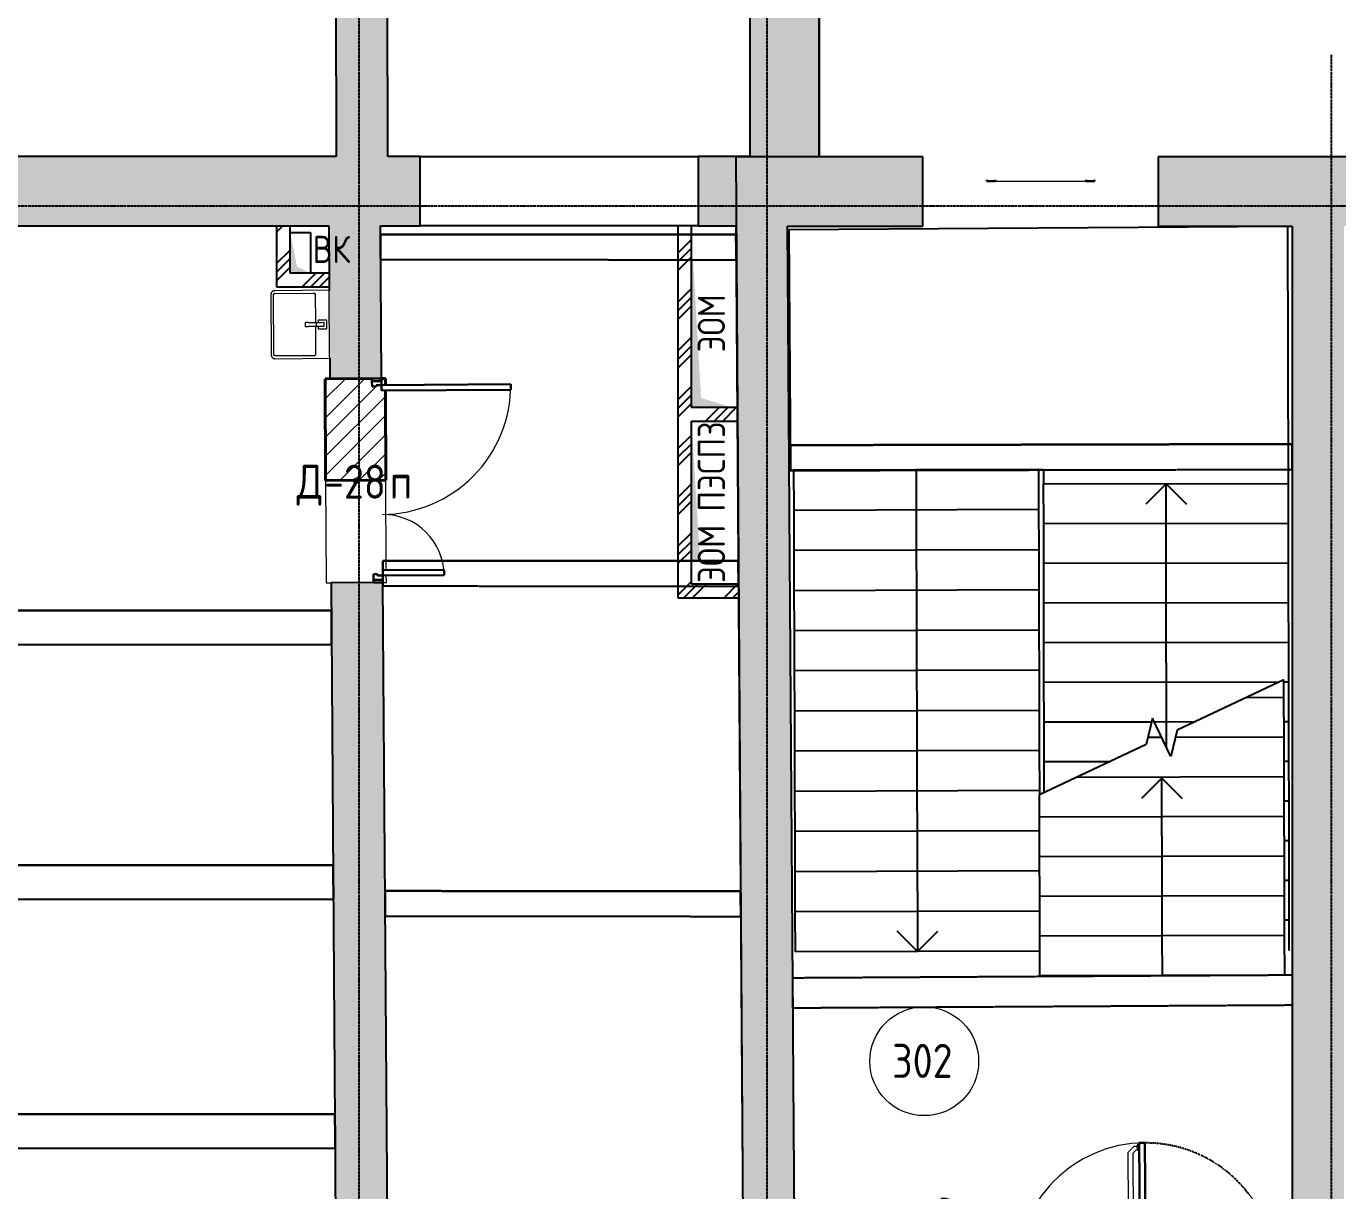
# Model space of a CAD drawing. Header units: millimetres. Extents: x -33838 to 476301, y -41806 to 120107.
# Drawn here: x 214090 to 223733, y 13465 to 22029 of the extents above; entities that cross this region are included whole.
import ezdxf

# ---------------------------------------------------------------- set-up
doc = ezdxf.new("R2010")
doc.units = ezdxf.units.MM
for name, pattern in [('ADSK_Линия сетки', [25, 20, -2.5, 0, -2.5]), ('ADSK_Сверху', [4.5, 3, -1.5]), ('ADSK_Снесено', [4.5, 3, -1.5]), ('ADSK_Штриховая_ш2 п1', [3, 2, -1])]:
    doc.linetypes.add(name, pattern=pattern)
for name, color, linetype, lineweight, true_color in [('_ Окна', 5, 'Continuous', 30, 0x0000ff), ('Линии', 7, 'Continuous', 9, 0x00a600), ('Стены внутренние', 5, 'Continuous', 18, 0x0000ff), ('Стены наружные', 1, 'ADSK_Снесено', 18, 0xff0000)]:
    doc.layers.add(name, color=color, linetype=linetype, lineweight=lineweight, true_color=true_color)
for name, color, linetype, lineweight in [('Аннотация', 7, 'Continuous', 9), ('Двери', 251, 'Continuous', 18), ('Каркас', 7, 'Continuous', 18), ('Лестницы', 7, 'Continuous', 18), ('Марки дверей', 7, 'Continuous', 20), ('Марки помещений', 7, 'Continuous', 20), ('Окна', 251, 'Continuous', 18), ('Сантехника', 251, 'Continuous', 18), ('Стены', 7, 'Continuous', 18), ('Стены разрез', 7, 'Continuous', 40), ('Стрелки вверх', 7, 'Continuous', 18), ('Узлы', 7, 'Continuous', 18)]:
    doc.layers.add(name, color=color, linetype=linetype, lineweight=lineweight)
doc.styles.add('GOST Common_1', font='GOST Common_0.ttf', dxfattribs={"width": 0.9, "height": 200})
doc.styles.add('GOST Common_2', font='GOST Common_0.ttf', dxfattribs={"width": 0.9, "height": 250})
pattern_1 = [(45, (215977.25, 150), (-179.605, 179.605), []), (45, (216040.75, 150), (0, 359.2102), []), (45, (215913.75, 150), (0, 359.2102), [])]

# ---------------------------------------------------------------- blocks, each defined once
blk = doc.blocks.new('Витраж-тент со смещением вовне - 60мм 30 сдвиг верхнее без сетки-1467095-03 План 3-го этажа')
at = {"layer": '_ Окна'}
for p, q in [((-395, -35), (-395, -45)), ((-395, -45), (-395, -35)), ((-335, -45), (-395, -45)), ((-335, -35), (-335, -45)), ((335, -35), (335, -45)), ((335, -45), (395, -45)), ((395, -45), (395, -35)), ((395, -45), (395, -35))]:
    blk.add_line(p, q, dxfattribs=at)
at = {"layer": 'Окна'}
blk.add_line((-335, -45), (335, -45), dxfattribs=at)
blk = doc.blocks.new('Новые проёмы 3 этаж - Новые проёмы 3 этаж-1676495-03 План 3-го этажа')
at = {"layer": 'Стены'}
h = blk.add_hatch(dxfattribs=at)
h.set_pattern_fill('FP_4', color=256, style=0, pattern_type=2)
h.set_pattern_definition([(45, (0, 0), (-70.7107, 70.7107), [])])
h.paths.add_polyline_path([(724.9, 19238.8), (753.1, 19239), (752.8, 19289), (724.5, 19288.8), (724.6, 19268.3)])
h.paths.add_polyline_path([(313.9, 18538.3), (756.4, 18540.4), (753.3, 19199), (725.1, 19198.8), (724.5, 19238.8), (684.9, 19238.5), (684.9, 19228.5), (654.9, 19228.3), (654.5, 19288.3), (309.9, 19285.9), (311.2, 19048.2)])
for p, q in [((313.9, 18538.3), (317.9, 17785.9)), ((759.6, 17879), (756.4, 18540.4)), ((317.9, 17785.9), (354.9, 17786.2)), ((734.9, 17788.8), (760.1, 17789)), ((760.1, 17789), (759.8, 17839))]:
    blk.add_line(p, q, dxfattribs=at)
at = {"layer": 'Стены разрез'}
for p, q in [((654.5, 19288.3), (309.9, 19285.9)), ((309.9, 19285.9), (313.9, 18538.3)), ((752.8, 19289), (724.5, 19288.8)), ((753.1, 19239), (752.8, 19289)), ((756.4, 18540.4), (753.3, 19199)), ((313.9, 18538.3), (756.4, 18540.4))]:
    blk.add_line(p, q, dxfattribs=at)
blk = doc.blocks.new('AC_Дверь_Двупольная - Д-28п 1500х2200h-2039725-03 План 3-го этажа')
at = {"layer": 'Двери', "lineweight": 30}
for p, q in [((-700, 1140), (-660, 1140)), ((-700, 190), (-700, 1140)), ((-660, 1140), (-660, 190)), ((700, 640), (660, 640)), ((660, 640), (660, 190)), ((700, 190), (700, 640)), ((-750, 190), (-730, 190)), ((-750, 120), (-750, 190)), ((-730, 120), (-750, 120)), ((-730, 190), (-700, 190)), ((-730, 120), (-730, 190)), ((-730, 190), (-730, 120)), ((-690, 120), (-730, 120)), ((-660, 190), (-700, 190)), ((-700, 190), (-700, 150)), ((-700, 150), (-690, 150)), ((-690, 150), (-690, 120)), ((660, 190), (700, 190)), ((700, 150), (690, 150)), ((690, 150), (690, 120)), ((690, 120), (730, 120)), ((730, 190), (700, 190)), ((700, 190), (700, 150)), ((730, 120), (730, 190)), ((750, 190), (730, 190)), ((730, 190), (730, 120)), ((730, 120), (750, 120)), ((750, 120), (750, 190))]:
    blk.add_line(p, q, dxfattribs=at)
at = {"layer": 'Двери'}
for centre, radius, start, end in [((-700, 190), 950, 360, 90), ((700, 190), 450, 90, 180)]:
    blk.add_arc(centre, radius, start, end, dxfattribs=at)
blk = doc.blocks.new('Parametric_Porcelain_bathroom_sink_20774 - 500х430мм-V216-03 План 3-го этажа')
at = {"layer": 'Сантехника'}
for p, q in [((-125, 540), (-125, 140)), ((-105, 253.2), (-105, 540)), ((345, 570), (-95, 570)), ((-95, 550), (345, 550)), ((355, 540), (355, 253.2)), ((375, 140), (375, 540)), ((140, 319.1), (110, 319.1)), ((110, 319.1), (110, 296.1)), ((140, 319.1), (110, 319.1)), ((110, 236.5), (110, 296.1)), ((140, 296.1), (140, 319.1)), ((140, 296.1), (140, 236.5)), ((110, 243.2), (-95, 243.2)), ((93.2, 221.2), (93.2, 161.6)), ((110, 223.1), (95.1, 223.1)), ((110, 201.5), (110, 236.5)), ((140, 236.5), (110, 236.5)), ((110, 181.5), (110, 201.5)), ((345, 243.2), (140, 243.2)), ((140, 236.5), (140, 201.5)), ((154.6, 223.1), (140, 223.1)), ((140, 201.5), (140, 181.5)), ((156.5, 161.6), (156.5, 221.2)), ((-125, 140), (-120, 140)), ((-120, 140), (-115, 140)), ((-115, 140), (365, 140)), ((94.7, 160.1), (155, 160.1)), ((140, 181.5), (110, 181.5)), ((365, 140), (370, 140)), ((370, 140), (375, 140))]:
    blk.add_line(p, q, dxfattribs=at)
at = {"layer": 'Сантехника', "flags": 128}
for points in [[(-95, 570), (-96.2, 570), (-97.4, 569.9), (-98.6, 569.8), (-99.8, 569.6), (-101, 569.4), (-102.1, 569.1), (-103.3, 568.8), (-104.4, 568.5), (-105.6, 568.1), (-106.7, 567.6), (-107.8, 567.1), (-108.9, 566.6), (-109.9, 566), (-110.9, 565.4), (-111.9, 564.8), (-112.9, 564.1), (-113.9, 563.3), (-114.8, 562.6), (-115.7, 561.7), (-116.5, 560.9), (-117.3, 560), (-118.1, 559.1), (-118.9, 558.2), (-119.6, 557.2), (-120.2, 556.2), (-120.9, 555.2), (-121.5, 554.1), (-122, 553.1), (-122.5, 552), (-123, 550.9), (-123.4, 549.7), (-123.7, 548.6), (-124.1, 547.4), (-124.3, 546.3), (-124.6, 545.1), (-124.7, 543.9), (-124.9, 542.7), (-125, 541.5), (-125, 540.3), (-125, 540)], [(-105, 540), (-105, 540.4), (-105, 540.8), (-104.9, 541.2), (-104.9, 541.6), (-104.8, 542), (-104.7, 542.4), (-104.6, 542.8), (-104.5, 543.1), (-104.4, 543.5), (-104.2, 543.9), (-104, 544.3), (-103.9, 544.6), (-103.7, 545), (-103.5, 545.3), (-103.3, 545.6), (-103, 546), (-102.8, 546.3), (-102.5, 546.6), (-102.2, 546.9), (-102, 547.2), (-101.7, 547.4), (-101.4, 547.7), (-101.1, 548), (-100.7, 548.2), (-100.4, 548.4), (-100.1, 548.6), (-99.7, 548.8), (-99.4, 549), (-99, 549.2), (-98.6, 549.3), (-98.2, 549.5), (-97.9, 549.6), (-97.5, 549.7), (-97.1, 549.8), (-96.7, 549.9), (-96.3, 549.9), (-95.9, 550), (-95.5, 550), (-95.1, 550), (-95, 550)], [(-104.9, 541.3), (-105, 540.9), (-105, 540.5), (-105, 540.1), (-105, 540)], [(-101, 548), (-101.3, 547.8), (-101.6, 547.5), (-101.9, 547.2), (-102.2, 547), (-102.4, 546.7)], [(-95, 550), (-95.4, 550), (-95.8, 550), (-96.2, 549.9), (-96.6, 549.9)], [(375, 540), (375, 541.2), (374.9, 542.4), (374.8, 543.6), (374.6, 544.8), (374.4, 546), (374.1, 547.1), (373.8, 548.3), (373.5, 549.4), (373.1, 550.6), (372.6, 551.7), (372.1, 552.8), (371.6, 553.9), (371, 554.9), (370.4, 555.9), (369.8, 556.9), (369.1, 557.9), (368.3, 558.9), (367.6, 559.8), (366.7, 560.7), (365.9, 561.5), (365, 562.3), (364.1, 563.1), (363.2, 563.9), (362.2, 564.6), (361.2, 565.2), (360.2, 565.9), (359.1, 566.5), (358.1, 567), (357, 567.5), (355.9, 568), (354.7, 568.4), (353.6, 568.7), (352.4, 569.1), (351.3, 569.3), (350.1, 569.6), (348.9, 569.7), (347.7, 569.9), (346.5, 570), (345.3, 570), (345, 570)], [(346.3, 549.9), (345.9, 550), (345.5, 550), (345.1, 550), (345, 550)], [(345, 550), (345.4, 550), (345.8, 550), (346.2, 549.9), (346.6, 549.9), (347, 549.8), (347.4, 549.7), (347.8, 549.6), (348.1, 549.5), (348.5, 549.4), (348.9, 549.2), (349.3, 549), (349.6, 548.9), (350, 548.7), (350.3, 548.5), (350.6, 548.3), (351, 548), (351.3, 547.8), (351.6, 547.5), (351.9, 547.2), (352.2, 547), (352.4, 546.7), (352.7, 546.4), (353, 546.1), (353.2, 545.7), (353.4, 545.4), (353.6, 545.1), (353.8, 544.7), (354, 544.4), (354.2, 544), (354.3, 543.6), (354.5, 543.2), (354.6, 542.9), (354.7, 542.5), (354.8, 542.1), (354.9, 541.7), (354.9, 541.3), (355, 540.9), (355, 540.5), (355, 540.1), (355, 540)], [(353, 546), (352.8, 546.3), (352.5, 546.6), (352.2, 546.9), (352, 547.2), (351.7, 547.4)], [(355, 540), (355, 540.4), (355, 540.8), (354.9, 541.2), (354.9, 541.6)], [(-105, 253.2), (-105, 252.8), (-105, 252.4), (-104.9, 252), (-104.9, 251.6)], [(-95, 243.2), (-95.4, 243.2), (-95.8, 243.2), (-96.2, 243.2), (-96.6, 243.3), (-97, 243.4), (-97.4, 243.5), (-97.8, 243.6), (-98.1, 243.7), (-98.5, 243.8), (-98.9, 244), (-99.3, 244.1), (-99.6, 244.3), (-100, 244.5), (-100.3, 244.7), (-100.6, 244.9), (-101, 245.2), (-101.3, 245.4), (-101.6, 245.7), (-101.9, 245.9), (-102.2, 246.2), (-102.4, 246.5), (-102.7, 246.8), (-103, 247.1), (-103.2, 247.4), (-103.4, 247.8), (-103.6, 248.1), (-103.8, 248.5), (-104, 248.8), (-104.2, 249.2), (-104.3, 249.5), (-104.5, 249.9), (-104.6, 250.3), (-104.7, 250.7), (-104.8, 251.1), (-104.9, 251.5), (-104.9, 251.9), (-105, 252.3), (-105, 252.7), (-105, 253.1), (-105, 253.2)], [(-103, 247.2), (-102.8, 246.9), (-102.5, 246.6), (-102.2, 246.3), (-102, 246), (-101.7, 245.7)], [(-96.3, 243.3), (-95.9, 243.2), (-95.5, 243.2), (-95.1, 243.2), (-95, 243.2)], [(355, 253.2), (355, 252.8), (355, 252.4), (354.9, 252), (354.9, 251.6), (354.8, 251.2), (354.7, 250.8), (354.6, 250.4), (354.5, 250), (354.4, 249.6), (354.2, 249.3), (354, 248.9), (353.9, 248.6), (353.7, 248.2), (353.5, 247.9), (353.3, 247.5), (353, 247.2), (352.8, 246.9), (352.5, 246.6), (352.2, 246.3), (352, 246), (351.7, 245.7), (351.4, 245.5), (351.1, 245.2), (350.7, 245), (350.4, 244.8), (350.1, 244.5), (349.7, 244.4), (349.4, 244.2), (349, 244), (348.6, 243.9), (348.2, 243.7), (347.9, 243.6), (347.5, 243.5), (347.1, 243.4), (346.7, 243.3), (346.3, 243.3), (345.9, 243.2), (345.5, 243.2), (345.1, 243.2), (345, 243.2)], [(345, 243.2), (345.4, 243.2), (345.8, 243.2), (346.2, 243.2), (346.6, 243.3)], [(351, 245.2), (351.3, 245.4), (351.6, 245.7), (351.9, 245.9), (352.2, 246.2), (352.4, 246.5)], [(354.9, 251.9), (355, 252.3), (355, 252.7), (355, 253.1), (355, 253.2)]]:
    blk.add_lwpolyline(points, dxfattribs=at)
at = {"layer": 'Сантехника'}
for centre, radius, start, end in [((95.1, 221.2), 1.87, 90, 180), ((95.1, 221.2), 1.87, 120, 150), ((95.1, 221.2), 1.87, 120, 150), ((95.1, 221.2), 1.87, 120, 150), ((154.6, 221.2), 1.87, 0, 90), ((154.6, 221.2), 1.87, 30, 60), ((154.6, 221.2), 1.87, 30, 60), ((154.6, 221.2), 1.87, 30, 60), ((94.7, 161.6), 1.49, 180, 270), ((155, 161.6), 1.49, 270, 360)]:
    blk.add_arc(centre, radius, start, end, dxfattribs=at)
blk = doc.blocks.new('AC_Дверь_Двупольная - Д-16л 1500х2200h 2-2314638-03 План 3-го этажа')
at = {"layer": 'Двери', "linetype": 'ADSK_Сверху', "lineweight": 9}
for p, q in [((670.3, 984.5), (627.5, 941.7)), ((694, 965.7), (663.9, 935.6)), ((694, 984.5), (670.3, 984.5)), ((710, 995), (694, 995)), ((694, 995), (694, 956.5)), ((694, 975.8), (694, 984.5)), ((627.5, 128.4), (627.5, 941.7)), ((663.9, 134.4), (663.9, 935.6)), ((694, 956.5), (710, 956.5)), ((-710, 595), (-694, 595)), ((-694, 595), (-694, 556.5)), ((-694, 575.8), (-694, 584.5)), ((-694, 584.5), (-670.3, 584.5)), ((-670.3, 584.5), (-627.5, 541.7)), ((-694, 556.5), (-710, 556.5)), ((-694, 565.7), (-663.9, 535.6)), ((-663.9, 134.4), (-663.9, 535.6)), ((-627.5, 128.4), (-627.5, 541.7)), ((-694, 113.5), (-710, 113.5)), ((-694, 104.3), (-663.9, 134.4)), ((-694, 75), (-694, 113.5)), ((-670.3, 85.6), (-627.5, 128.4)), ((670.3, 85.6), (627.5, 128.4)), ((694, 104.3), (663.9, 134.4)), ((694, 75), (694, 113.5)), ((694, 113.5), (710, 113.5)), ((-710, 75), (-694, 75)), ((-694, 94.3), (-694, 85.6)), ((-694, 85.6), (-670.3, 85.6)), ((694, 85.6), (670.3, 85.6)), ((710, 75), (694, 75))]:
    blk.add_line(p, q, dxfattribs=at)
at = {"layer": 'Двери', "lineweight": 30}
for p, q in [((750, 1010), (710, 1010)), ((710, 1010), (710, 60)), ((750, 60), (750, 1010)), ((-750, 610), (-710, 610)), ((-750, 60), (-750, 610)), ((-710, 610), (-710, 60)), ((-800, 60), (-780, 60)), ((-800, -10), (-800, 60)), ((-780, 60), (-750, 60)), ((-780, -10), (-780, 60)), ((-780, 60), (-780, -10)), ((-710, 60), (-750, 60)), ((-750, 60), (-750, 20)), ((-750, 20), (-740, 20)), ((-740, 20), (-740, -10)), ((710, 60), (750, 60)), ((750, 20), (740, 20)), ((740, 20), (740, -10)), ((780, 60), (750, 60)), ((750, 60), (750, 20)), ((780, -10), (780, 60)), ((800, 60), (780, 60)), ((780, 60), (780, -10)), ((800, -10), (800, 60)), ((-780, -10), (-800, -10)), ((-740, -10), (-780, -10)), ((740, -10), (780, -10)), ((780, -10), (800, -10))]:
    blk.add_line(p, q, dxfattribs=at)
at = {"layer": 'Двери'}
for centre, radius, start, end in [((750, 60), 950, 90, 180), ((-750, 60), 550, 360, 90)]:
    blk.add_arc(centre, radius, start, end, dxfattribs=at)
blk = doc.blocks.new('ADSK_Марка_Помещение_ОдноЗначение - Номер-247393-03 План 3-го этажа')
at = {"layer": 'Марки помещений'}
blk.add_circle((0, 0), 4, dxfattribs=at)
blk = doc.blocks.new('ADSK_Марка_Дверь - Типоразмер_ADSK_Марка-58376-03 План 3-го этажа')
at = {"layer": 'Марки дверей', "lineweight": 9}
blk.add_circle((0, 0), 0.2, dxfattribs=at)

msp = doc.modelspace()

# ---------------------------------------------------------------- hatches: boundary and pattern name
at = {"layer": 'Стены внутренние', "lineweight": 25, "true_color": 0x636466}
h = msp.add_hatch(color=251, dxfattribs=at)
h.paths.add_polyline_path([(216748.16622, 21070.99148), (216739.69041, 26430.39107), (216359.69089, 26429.7901), (216368.16574, 21070.99148)])
h.paths.add_polyline_path([(216357.31867, 27929.78823), (216737.31819, 27930.38919), (216727.19039, 34334.37927), (216347.19086, 34333.77831), (216357.18181, 28016.32665)])
h.paths.add_polyline_path([(216344.81864, 35833.77643), (216724.81792, 35834.53674), (216723.00386, 36981.59813), (216342.99674, 36985.79556), (216344.81744, 35834.53674)])
for points in [[(216313.96033, 20560.99148), (216748.16622, 20560.99148), (216748.16622, 21070.99148), (210346.21222, 21070.99148), (210346.21222, 20560.99148), (215887.62659, 20560.99148)], [(219362.46197, 12722.86755), (219742.44856, 12726.11098), (219687.3751, 20558.63165), (219410.75332, 20558.63165), (219410.64913, 20560.99148), (219307.34911, 20560.99148), (219361.66424, 12836.32088)], [(223449.14749, 13152.88081), (223778.06184, 13152.88081), (223778.06184, 20558.63165), (223398.06184, 20558.63165), (223398.06184, 13152.88081), (223448.75693, 13152.88081)]]:
    msp.add_hatch(color=251, dxfattribs=at).paths.add_polyline_path(points)
h = msp.add_hatch(color=251, dxfattribs=at)
h.paths.add_polyline_path([(216985.46839, 20560.99148), (216986.99272, 21070.99148), (216748.16622, 21070.99148), (216748.16622, 20560.99148), (216760.55625, 20560.99148)])
h.paths.add_polyline_path([(219281.04862, 20560.99148), (219410.75332, 20560.99148), (219410.75332, 21070.99148), (219030.95843, 21070.99148), (219029.43409, 20560.99148), (219094.33475, 20560.99148)])
h = msp.add_hatch(dxfattribs=at)
h.set_pattern_fill('FP_1', color=251, style=0, pattern_type=2)
h.set_pattern_definition(pattern_1)
h.paths.add_polyline_path([(215930.96924, 20211.5501), (216030.96924, 20211.5501), (216030.96924, 20560.99148), (215930.96924, 20560.99148), (215930.96924, 20261.04758)])
h = msp.add_hatch(color=251, dxfattribs=at)
h.paths.add_polyline_path([(216369.81173, 12513.67276), (216749.80258, 12516.31004), (216712.1683, 17938.82441), (216332.17746, 17936.18713), (216369.80814, 12514.19091)])
h.paths.add_polyline_path([(216321.76715, 19436.15101), (216701.75799, 19438.78828), (216693.96948, 20560.99148), (216313.96033, 20560.99148), (216320.79219, 19576.62626)])
h.paths.add_polyline_path([(216320.70588, 19591.56084), (216320.69751, 19591.56247), (216373.19175, 19591.56238)])
h = msp.add_hatch(dxfattribs=at)
h.set_pattern_fill('FP_1', color=251, style=0, pattern_type=2)
h.set_pattern_definition(pattern_1)
h.paths.add_polyline_path([(218981.04862, 17924.93302), (218981.04862, 20560.99148), (218881.04862, 20560.99148), (218881.04862, 17924.93302)])
h = msp.add_hatch(dxfattribs=at)
h.set_pattern_fill('FP_1', color=251, style=0, pattern_type=2)
h.set_pattern_definition(pattern_1)
h.paths.add_polyline_path([(216212.34626, 20111.5501), (216317.07962, 20111.5501), (216316.38559, 20211.5501), (215930.96924, 20211.5501), (215930.96924, 20111.5501), (216179.59261, 20111.5501)])
h = msp.add_hatch(dxfattribs=at)
h.set_pattern_fill('FP_1', color=251, style=0, pattern_type=2)
h.set_pattern_definition(pattern_1)
h.paths.add_polyline_path([(219050.97604, 19124.93302), (219317.44659, 19124.93302), (219316.74345, 19224.93302), (218981.04862, 19224.93302), (218981.04862, 19124.93302), (218988.53332, 19124.93302)])
h = msp.add_hatch(dxfattribs=at)
h.set_pattern_fill('FP_1', color=251, style=0, pattern_type=2)
h.set_pattern_definition(pattern_1)
h.paths.add_polyline_path([(218931.17055, 17824.93302), (219326.58739, 17824.93302), (219325.88425, 17924.93302), (218881.04862, 17924.93302), (218881.04862, 17824.93302)])
at = {"layer": 'Стены наружные', "linetype": 'Continuous', "lineweight": 25, "true_color": 0x636466}
h = msp.add_hatch(color=251, dxfattribs=at)
h.paths.add_polyline_path([(219920.75332, 21068.63165), (219920.75332, 22173.1495), (219410.75332, 22173.1495), (219410.75332, 21068.63165), (219687.3751, 21068.63165)])
h.paths.add_polyline_path([(219606.7772, 23943.1495), (219920.75332, 23943.1495), (219920.75332, 26198.61653), (219410.75332, 26198.61653), (219410.75332, 23943.1495), (219597.8212, 23943.1495)])
h.paths.add_polyline_path([(219920.75332, 27968.61653), (219920.75332, 30239.62246), (219410.75332, 30239.62246), (219410.75332, 27968.61653), (219592.82645, 27968.61653)])
h.paths.add_polyline_path([(219920.75332, 32009.62246), (219920.75332, 34241.5813), (219410.75332, 34241.5813), (219410.75332, 32009.62246), (219592.82645, 32009.62246)])
h.paths.add_polyline_path([(219541.2466, 36011.5813), (219920.75332, 36011.5813), (219920.75332, 43878.86858), (219410.75332, 43878.86858), (219410.75332, 36011.5813)])
h = msp.add_hatch(color=251, dxfattribs=at)
h.paths.add_polyline_path([(226808.57231, 20558.63165), (227318.57231, 20558.63165), (227318.57231, 21068.63165), (226116.45626, 21068.63165), (226116.45626, 20558.63165)])
h.paths.add_polyline_path([(223369.04198, 20558.63165), (224386.45626, 20558.63165), (224386.45626, 21068.63165), (222412.99124, 21068.63165), (222412.99124, 20558.63165), (223366.56142, 20558.63165)])
h.paths.add_polyline_path([(220682.99124, 20558.63165), (220682.99124, 21068.63165), (219410.75332, 21068.63165), (219410.75332, 20558.63165), (220559.08294, 20558.63165)])
at = {"layer": 'Узлы', "lineweight": 25, "true_color": 0x636466}
for points in [[(216180.96924, 20211.5501), (216080.46671, 20261.04758), (216030.96924, 20511.5501), (216030.96924, 20211.5501), (216179.59261, 20211.5501)], [(219044.64087, 18097.24085), (218981.04862, 19124.93302), (218981.04862, 18097.26809)]]:
    msp.add_hatch(color=251, dxfattribs=at).paths.add_polyline_path(points)
h = msp.add_hatch(color=251, dxfattribs=at)
h.paths.add_polyline_path([(219281.04862, 19224.93302), (219050.97604, 19294.86044), (218993.16638, 20311.77308), (218981.04862, 20311.63776), (218981.04862, 19224.93302), (219050.97604, 19224.93302)])
h.paths.add_polyline_path([(218982.62078, 20497.27762), (218981.04862, 20524.93302), (218981.04862, 20497.27829)])

# ---------------------------------------------------------------- linework, layer by layer
at = {"linetype": 'ADSK_Линия сетки', "lineweight": 25}
for p, q in [((216537.16465, -2825.79407), (216537.16465, 44571.85247)), ((219537.16465, -2825.79407), (219537.16465, 44571.85247)), ((223687.16465, -2825.79407), (223687.16465, 21818.8012)), ((204891.02955, 20706.78828), (273118.97256, 20706.78828))]:
    msp.add_line(p, q, dxfattribs=at)
at = {"color": 251, "lineweight": 25, "true_color": 0x636466}
msp.add_lwpolyline([(216267.75299, 8679.25245), (209836.21222, 8679.25245), (209698.50306, 43878.86858), (219920.75332, 43878.86858), (219920.75332, 21068.63165), (219307.34911, 21068.63165), (219358.88756, 13231.21845)], dxfattribs=at)
at = {"layer": 'Каркас', "color": 251, "linetype": 'ADSK_Сверху', "lineweight": 25, "true_color": 0x636466}
for p, q in [((219307.79809, 20497.13834), (216694.40488, 20498.25772)), ((216694.40488, 20498.25772), (216695.69232, 20312.75715)), ((216695.69232, 20312.75715), (216694.40488, 20498.25772)), ((216694.40488, 20498.25772), (219307.79809, 20497.13834)), ((219309.10241, 20311.63776), (219307.79809, 20497.13834)), ((219307.79809, 20497.13834), (219309.10241, 20311.63776)), ((216695.69232, 20312.75715), (219309.10241, 20311.63776)), ((216695.69232, 20312.75715), (219309.10241, 20311.63776)), ((223398.06184, 18956.1819), (219698.70114, 18947.84732)), ((219698.70114, 18947.84732), (223398.06184, 18956.1819)), ((219698.70114, 18947.84732), (219700.01177, 18761.4498)), ((219700.01177, 18761.4498), (219698.70114, 18947.84732)), ((223398.06184, 18769.78143), (223398.06184, 18956.1819)), ((223398.06184, 18956.1819), (223398.06184, 18769.78143)), ((219700.01177, 18761.4498), (223398.06184, 18769.78143)), ((219700.01177, 18761.4498), (223398.06184, 18769.78143)), ((219324.67353, 18097.12091), (216711.0619, 18098.24038)), ((216711.0619, 18098.24038), (216712.34934, 17912.73981)), ((216712.34934, 17912.73981), (216711.0619, 18098.24038)), ((216711.0619, 18098.24038), (219324.67353, 18097.12091)), ((219325.97786, 17911.62033), (219324.67353, 18097.12091)), ((219324.67353, 18097.12091), (219325.97786, 17911.62033)), ((216712.34934, 17912.73981), (219325.97786, 17911.62033)), ((216712.34934, 17912.73981), (219325.97786, 17911.62033)), ((216333.58587, 17733.25717), (209979.96871, 17733.25717)), ((209979.96871, 17733.25717), (216333.58587, 17733.25717)), ((216335.32096, 17483.25717), (216333.58587, 17733.25717)), ((216333.58587, 17733.25717), (216335.32096, 17483.25717)), ((209979.96871, 17483.25717), (216335.32096, 17483.25717)), ((209979.96871, 17483.25717), (216335.32096, 17483.25717)), ((216346.58338, 15860.51761), (209979.96871, 15860.51761)), ((209979.96871, 15860.51761), (216346.58338, 15860.51761)), ((216348.31847, 15610.51761), (216346.58338, 15860.51761)), ((216346.58338, 15860.51761), (216348.31847, 15610.51761)), ((216727.91561, 15669.88265), (216729.20305, 15484.38208)), ((219341.74825, 15668.76308), (216727.91561, 15669.88265)), ((216729.20305, 15484.38208), (216727.91561, 15669.88265)), ((216727.91561, 15669.88265), (219341.74825, 15668.76308)), ((219343.05257, 15483.26251), (219341.74825, 15668.76308)), ((219341.74825, 15668.76308), (219343.05257, 15483.26251)), ((209979.96871, 15610.51761), (216348.31847, 15610.51761)), ((209979.96871, 15610.51761), (216348.31847, 15610.51761)), ((216729.20305, 15484.38208), (219343.05257, 15483.26251)), ((216729.20305, 15484.38208), (219343.05257, 15483.26251)), ((219726.23533, 15031.94795), (223398.06184, 15053.07596)), ((223398.06184, 15053.07596), (223398.06184, 14831.7723)), ((219727.79134, 14810.65324), (219726.23533, 15031.94795)), ((219727.79134, 14810.65324), (223398.06184, 14831.7723)), ((216359.29991, 14028.26334), (209979.96871, 14028.26334)), ((209979.96871, 14028.26334), (216359.29991, 14028.26334)), ((216361.035, 13778.26334), (216359.29991, 14028.26334)), ((216359.29991, 14028.26334), (216361.035, 13778.26334)), ((209979.96871, 13778.26334), (216361.035, 13778.26334)), ((209979.96871, 13778.26334), (216361.035, 13778.26334))]:
    msp.add_line(p, q, dxfattribs=at)
at = {"layer": 'Лестницы', "color": 251, "lineweight": 25, "true_color": 0x636466}
for p, q in [((223366.56142, 20556.16464), (219697.0806, 20532.43224)), ((223369.99263, 18665.94884), (223366.56142, 20556.16464)), ((219697.0806, 20532.43224), (219708.52049, 18763.60809)), ((219708.52049, 18763.60809), (219731.75791, 18763.67819)), ((221531.74972, 18769.10803), (219731.75791, 18763.67819)), ((221531.74972, 18769.10803), (219731.75791, 18763.67819)), ((219731.75791, 18763.67819), (219732.6484, 18468.47953)), ((221531.74972, 18769.10803), (221569.80219, 18769.22282)), ((221531.74972, 18769.10803), (221532.64021, 18473.90937)), ((221569.80219, 18769.22282), (221569.99559, 18662.6814)), ((221569.99559, 18662.6814), (223369.99263, 18665.94884)), ((221569.99559, 18662.6814), (223369.99263, 18665.94884)), ((221570.52492, 18371.08188), (221569.99559, 18662.6814)), ((223370.52195, 18374.34932), (223369.99263, 18665.94884)), ((221532.64021, 18473.90937), (219732.6484, 18468.47953)), ((221532.64021, 18473.90937), (219732.6484, 18468.47953)), ((219732.6484, 18468.47953), (219733.53889, 18173.28088)), ((221532.64021, 18473.90937), (221533.5307, 18178.71072)), ((221570.52492, 18371.08188), (223370.52195, 18374.34932)), ((221570.52492, 18371.08188), (223370.52195, 18374.34932)), ((221571.05424, 18079.48236), (221570.52492, 18371.08188)), ((223371.05128, 18082.7498), (223370.52195, 18374.34932)), ((221533.5307, 18178.71072), (219733.53889, 18173.28088)), ((221533.5307, 18178.71072), (219733.53889, 18173.28088)), ((219733.53889, 18173.28088), (219734.42939, 17878.08222)), ((221533.5307, 18178.71072), (221534.4212, 17883.51206)), ((221571.05424, 18079.48236), (223371.05128, 18082.7498)), ((221571.05424, 18079.48236), (223371.05128, 18082.7498)), ((221571.58357, 17787.88284), (221571.05424, 18079.48236)), ((223371.5806, 17791.15028), (223371.05128, 18082.7498)), ((221534.4212, 17883.51206), (219734.42939, 17878.08222)), ((221534.4212, 17883.51206), (219734.42939, 17878.08222)), ((219734.42939, 17878.08222), (219735.31988, 17582.88356)), ((221534.4212, 17883.51206), (221535.31169, 17588.3134)), ((221571.58357, 17787.88284), (223371.5806, 17791.15028)), ((221571.58357, 17787.88284), (223371.5806, 17791.15028)), ((221572.1129, 17496.28332), (221571.58357, 17787.88284)), ((223372.10993, 17499.55077), (223371.5806, 17791.15028)), ((221535.31169, 17588.3134), (219735.31988, 17582.88356)), ((221535.31169, 17588.3134), (219735.31988, 17582.88356)), ((219735.31988, 17582.88356), (219736.21037, 17287.68491)), ((221535.31169, 17588.3134), (221536.20218, 17293.11475)), ((221572.1129, 17496.28332), (223372.10993, 17499.55077)), ((221572.1129, 17496.28332), (223372.10993, 17499.55077)), ((221572.64222, 17204.6838), (221572.1129, 17496.28332)), ((223372.63926, 17207.95125), (223372.10993, 17499.55077)), ((221536.20218, 17293.11475), (219736.21037, 17287.68491)), ((221536.20218, 17293.11475), (219736.21037, 17287.68491)), ((219736.21037, 17287.68491), (219737.10087, 16992.48625)), ((221536.20218, 17293.11475), (221537.09268, 16997.91609)), ((221572.64222, 17204.6838), (223305.4212, 17207.82923)), ((221572.64222, 17204.6838), (223305.4212, 17207.82923)), ((221573.17155, 16913.08428), (221572.64222, 17204.6838)), ((223336.42369, 17222.39995), (222550.82238, 16853.17883)), ((223336.81065, 17094.12364), (223336.42369, 17222.39995)), ((223336.46748, 17207.88558), (223372.63926, 17207.95125)), ((223336.46748, 17207.88558), (223372.63926, 17207.95125)), ((223373.16858, 16916.35173), (223372.63926, 17207.95125)), ((223061.72122, 17093.29381), (223336.81065, 17094.12364)), ((223061.72122, 17093.29381), (223336.81065, 17094.12364)), ((223337.68968, 16802.72496), (223336.81065, 17094.12364)), ((221537.09268, 16997.91609), (219737.10087, 16992.48625)), ((221537.09268, 16997.91609), (219737.10087, 16992.48625)), ((219737.10087, 16992.48625), (219737.99136, 16697.28759)), ((221537.09268, 16997.91609), (221537.98317, 16702.71743)), ((221573.17155, 16913.08428), (222364.78125, 16914.52125)), ((221573.17155, 16913.08428), (222364.78125, 16914.52125)), ((221573.70087, 16621.48477), (221573.17155, 16913.08428)), ((222371.23279, 16941.42079), (222324.56517, 16746.84126)), ((222504.15476, 16658.59929), (222371.23279, 16941.42079)), ((222383.85891, 16914.55588), (222682.56964, 16915.09812)), ((222383.85891, 16914.55588), (222682.56964, 16915.09812)), ((223337.34711, 16916.2867), (223373.16858, 16916.35173)), ((223337.34711, 16916.2867), (223373.16858, 16916.35173)), ((223373.69791, 16624.75221), (223373.16858, 16916.35173)), ((222337.24441, 16799.70703), (222437.69377, 16800.01004)), ((222337.24441, 16799.70703), (222437.69377, 16800.01004)), ((222550.82238, 16853.17883), (222504.15476, 16658.59929)), ((222538.14314, 16800.31306), (223337.68968, 16802.72496)), ((222538.14314, 16800.31306), (223337.68968, 16802.72496)), ((223338.56871, 16511.32629), (223337.68968, 16802.72496)), ((221537.98317, 16702.71743), (219737.99136, 16697.28759)), ((221537.98317, 16702.71743), (219737.99136, 16697.28759)), ((219737.99136, 16697.28759), (219738.88186, 16402.08894)), ((221537.98317, 16702.71743), (221538.87367, 16407.51878)), ((222324.56517, 16746.84126), (221538.96386, 16377.62014)), ((221573.70087, 16621.48477), (222059.71809, 16622.36701)), ((221573.70087, 16621.48477), (222059.71809, 16622.36701)), ((221574.11356, 16394.13999), (221573.70087, 16621.48477)), ((223338.22675, 16624.68782), (223373.69791, 16624.75221)), ((223338.22675, 16624.68782), (223373.69791, 16624.75221)), ((223374.22723, 16333.15269), (223373.69791, 16624.75221)), ((221813.66633, 16506.72628), (223338.56871, 16511.32629)), ((221813.66633, 16506.72628), (223338.56871, 16511.32629)), ((223339.44774, 16219.92762), (223338.56871, 16511.32629)), ((221538.87367, 16407.51878), (219738.88186, 16402.08894)), ((221538.87367, 16407.51878), (219738.88186, 16402.08894)), ((219738.88186, 16402.08894), (219739.77235, 16106.89028)), ((221538.87367, 16407.51878), (221538.96386, 16377.62014)), ((221539.45593, 16214.49778), (221538.96386, 16377.62014)), ((223339.10638, 16333.08893), (223374.22723, 16333.15269)), ((223339.10638, 16333.08893), (223374.22723, 16333.15269)), ((223374.75656, 16041.55317), (223374.22723, 16333.15269)), ((221539.45593, 16214.49778), (223339.44774, 16219.92762)), ((221539.45593, 16214.49778), (223339.44774, 16219.92762)), ((221540.33496, 15923.0991), (221539.45593, 16214.49778)), ((223340.32677, 15928.52894), (223339.44774, 16219.92762)), ((221539.76416, 16112.32012), (219739.77235, 16106.89028)), ((221539.76416, 16112.32012), (219739.77235, 16106.89028)), ((219739.77235, 16106.89028), (219740.66284, 15811.69162)), ((223339.98601, 16041.49005), (223374.75656, 16041.55317)), ((223339.98601, 16041.49005), (223374.75656, 16041.55317)), ((223375.28588, 15749.95365), (223374.75656, 16041.55317)), ((221540.33496, 15923.0991), (223340.32677, 15928.52894)), ((221540.33496, 15923.0991), (223340.32677, 15928.52894)), ((221541.21399, 15631.70043), (221540.33496, 15923.0991)), ((223341.2058, 15637.13027), (223340.32677, 15928.52894)), ((221540.65465, 15817.12146), (219740.66284, 15811.69162)), ((221540.65465, 15817.12146), (219740.66284, 15811.69162)), ((219740.66284, 15811.69162), (219741.55334, 15516.49297)), ((223340.86565, 15749.89117), (223375.28588, 15749.95365)), ((223340.86565, 15749.89117), (223375.28588, 15749.95365)), ((223375.81521, 15458.35413), (223375.28588, 15749.95365)), ((221541.21399, 15631.70043), (223341.2058, 15637.13027)), ((221541.21399, 15631.70043), (223341.2058, 15637.13027)), ((221542.09302, 15340.30175), (221541.21399, 15631.70043)), ((223342.08483, 15345.73159), (223341.2058, 15637.13027)), ((221541.54515, 15521.92281), (219741.55334, 15516.49297)), ((221541.54515, 15521.92281), (219741.55334, 15516.49297)), ((219741.55334, 15516.49297), (219742.44383, 15221.29431)), ((223341.74528, 15458.29228), (223375.81521, 15458.35413)), ((223341.74528, 15458.29228), (223375.81521, 15458.35413)), ((223376.22563, 15232.25594), (223375.81521, 15458.35413)), ((221542.09302, 15340.30175), (223342.08483, 15345.73159)), ((221542.09302, 15340.30175), (223342.08483, 15345.73159)), ((221542.97205, 15048.90308), (221542.09302, 15340.30175)), ((223342.96386, 15054.33292), (223342.08483, 15345.73159)), ((221542.43564, 15226.72415), (219742.44383, 15221.29431)), ((221542.97205, 15048.90308), (223342.96386, 15054.33292)), ((221542.97205, 15048.90308), (223342.96386, 15054.33292))]:
    msp.add_line(p, q, dxfattribs=at)
at = {"layer": 'Линии', "color": 251, "lineweight": 25, "true_color": 0x636466}
for p, q in [((216030.96924, 20511.5501), (216180.96924, 20511.5501)), ((216030.96924, 20211.5501), (216030.96924, 20511.5501)), ((216180.96924, 20511.5501), (216180.96924, 20211.5501)), ((216180.96924, 20211.5501), (216030.96924, 20211.5501))]:
    msp.add_line(p, q, dxfattribs=at)
at = {"layer": 'Линии', "color": 251, "linetype": 'ADSK_Штриховая_ш2 п1', "lineweight": 25, "true_color": 0x636466}
msp.add_arc((222321.42895, 12867.01274), 950, 26.374874835, 90.612323889, dxfattribs=at)
at = {"layer": 'Стены внутренние', "color": 251, "lineweight": 25, "true_color": 0x636466}
for p, q in [((216359.69089, 26429.7901), (216368.16574, 21070.99148)), ((216748.16622, 21070.99148), (216739.69041, 26430.39107)), ((216368.16574, 21070.99148), (210346.21222, 21070.99148)), ((216986.99272, 21070.99148), (216748.16622, 21070.99148)), ((216985.46839, 20560.99148), (216986.99272, 21070.99148)), ((216986.99272, 21070.99148), (219030.95843, 21070.99148)), ((219030.95843, 21070.99148), (219029.43409, 20560.99148)), ((219410.75332, 21070.99148), (219030.95843, 21070.99148)), ((210346.21222, 20560.99148), (216313.96033, 20560.99148)), ((215930.96924, 20560.99148), (215930.96924, 20111.5501)), ((216030.96924, 20211.5501), (216030.96924, 20560.99148)), ((216313.96033, 20560.99148), (216317.25431, 20086.3801)), ((216701.75799, 19438.78828), (216693.96948, 20560.99148)), ((216693.96948, 20560.99148), (216985.46839, 20560.99148)), ((218881.04862, 20560.99148), (216985.46839, 20560.99148)), ((218981.04862, 20560.99148), (218881.04862, 20560.99148)), ((218881.04862, 20560.99148), (218881.04862, 17824.93302)), ((218981.04862, 19224.93302), (218981.04862, 20560.99148)), ((219029.43409, 20560.99148), (218981.04862, 20560.99148)), ((219029.43409, 20560.99148), (219307.34911, 20560.99148)), ((219307.34911, 20560.99148), (219362.46197, 12722.86755)), ((219739.7767, 13106.10201), (219687.3751, 20558.63165)), ((223398.06184, 20558.63165), (223398.06184, 13137.32784)), ((216316.38559, 20211.5501), (216030.96924, 20211.5501)), ((215930.96924, 20111.5501), (216317.07962, 20111.5501)), ((216320.72205, 19586.73287), (216321.76715, 19436.15101)), ((216321.76715, 19436.15101), (216631.75968, 19438.30247)), ((219316.74345, 19224.93302), (218981.04862, 19224.93302)), ((218981.04862, 17924.93302), (218981.04862, 19124.93302)), ((218981.04862, 19124.93302), (219317.44659, 19124.93302)), ((216642.16999, 17938.33859), (216332.17746, 17936.18713)), ((216332.17746, 17936.18713), (216366.72572, 12958.31888)), ((216749.80258, 12516.31004), (216712.1683, 17938.82441)), ((219325.88425, 17924.93302), (218981.04862, 17924.93302)), ((218881.04862, 17824.93302), (219326.58739, 17824.93302))]:
    msp.add_line(p, q, dxfattribs=at)
at = {"layer": 'Стены наружные', "color": 251, "linetype": 'Continuous', "lineweight": 25, "true_color": 0x636466}
for p, q in [((219410.75332, 22173.1495), (219410.75332, 21070.99148)), ((219920.75332, 21068.63165), (219920.75332, 22173.1495)), ((220682.99124, 21068.63165), (219920.75332, 21068.63165)), ((220682.99124, 20558.63165), (220682.99124, 21068.63165)), ((224386.45626, 21068.63165), (222412.99124, 21068.63165)), ((222412.99124, 21068.63165), (222412.99124, 20558.63165)), ((219687.3751, 20558.63165), (220682.99124, 20558.63165)), ((222412.99124, 20558.63165), (223398.06184, 20558.63165))]:
    msp.add_line(p, q, dxfattribs=at)
at = {"layer": 'Стрелки вверх', "color": 251, "lineweight": 25, "true_color": 0x636466}
for p, q in [((220631.75381, 18766.39311), (220632.6443, 18471.19445)), ((222469.99411, 18664.31512), (222320.26664, 18514.04308)), ((222470.52344, 18372.7156), (222469.99411, 18664.31512)), ((222469.99411, 18664.31512), (222620.26615, 18514.58766)), ((220632.6443, 18471.19445), (220633.5348, 18175.9958)), ((222471.05276, 18081.11608), (222470.52344, 18372.7156)), ((220633.5348, 18175.9958), (220634.42529, 17880.79714)), ((222471.58209, 17789.51656), (222471.05276, 18081.11608)), ((220634.42529, 17880.79714), (220635.31579, 17585.59848)), ((222472.11141, 17497.91704), (222471.58209, 17789.51656)), ((220635.31579, 17585.59848), (220636.20628, 17290.39983)), ((222472.64074, 17206.31752), (222472.11141, 17497.91704)), ((220636.20628, 17290.39983), (220637.09677, 16995.20117)), ((222473.17006, 16914.71801), (222472.64074, 17206.31752)), ((220637.09677, 16995.20117), (220637.98727, 16700.00251)), ((222473.51665, 16723.78879), (222473.17006, 16914.71801)), ((220637.98727, 16700.00251), (220638.87776, 16404.80386)), ((222438.59875, 16500.01141), (222289.05192, 16349.55961)), ((222439.45184, 16217.2127), (222438.59875, 16500.01141)), ((222438.59875, 16500.01141), (222589.05055, 16350.46458)), ((220638.87776, 16404.80386), (220639.76825, 16109.6052)), ((222440.33087, 15925.81402), (222439.45184, 16217.2127)), ((220639.76825, 16109.6052), (220640.65875, 15814.40654)), ((222441.2099, 15634.41535), (222440.33087, 15925.81402)), ((220640.65875, 15814.40654), (220641.54924, 15519.20789)), ((222442.08893, 15343.01667), (222441.2099, 15634.41535)), ((220641.54924, 15519.20789), (220642.43974, 15224.00923)), ((220642.43974, 15224.00923), (220491.98793, 15373.55606)), ((220642.43974, 15224.00923), (220791.98657, 15374.46103)), ((222442.96796, 15051.618), (222442.08893, 15343.01667))]:
    msp.add_line(p, q, dxfattribs=at)

# ---------------------------------------------------------------- block references
at = {"layer": '_ Окна', "color": 251, "lineweight": 25, "true_color": 0x636466}
msp.add_blockref('Витраж-тент со смещением вовне - 60мм 30 сдвиг верхнее без сетки-1467095-03 План 3-го этажа', (221547.99124, 20933.87346), dxfattribs=at)
at = {"layer": 'Двери', "color": 251, "lineweight": 25, "true_color": 0x636466, "rotation": 270.3976477562669}
msp.add_blockref('AC_Дверь_Двупольная - Д-28п 1500х2200h-2039725-03 План 3-го этажа', (216516.96772, 18687.48771), dxfattribs=at)
at = {"layer": 'Двери', "color": 251, "linetype": 'ADSK_Сверху', "lineweight": 25, "true_color": 0x636466, "rotation": 0.4890445236925678}
msp.add_blockref('AC_Дверь_Двупольная - Д-16л 1500х2200h 2-2314638-03 План 3-го этажа', (221571.55562, 12801.72577), dxfattribs=at)
at = {"layer": 'Марки дверей', "color": 251, "lineweight": 25, "true_color": 0x636466, "xscale": 99.99999999999993, "yscale": 99.99999999999993, "zscale": 99.99999999999993}
msp.add_blockref('ADSK_Марка_Дверь - Типоразмер_ADSK_Марка-58376-03 План 3-го этажа', (216516.96772, 18687.48771), dxfattribs=at)
at = {"layer": 'Марки помещений', "color": 251, "lineweight": 25, "true_color": 0x636466, "xscale": 99.99999999999993, "yscale": 99.99999999999993, "zscale": 99.99999999999993}
msp.add_blockref('ADSK_Марка_Помещение_ОдноЗначение - Номер-247393-03 План 3-го этажа', (220692.18727, 14417.76052), dxfattribs=at)
at = {"layer": 'Сантехника', "color": 251, "lineweight": 25, "true_color": 0x636466, "rotation": 90.3976477562669}
msp.add_blockref('Parametric_Porcelain_bathroom_sink_20774 - 500х430мм-V216-03 План 3-го этажа', (216459.85234, 19712.53112), dxfattribs=at)
at = {"layer": 'Стены', "color": 251, "lineweight": 25, "true_color": 0x636466}
msp.add_blockref('Новые проёмы 3 этаж - Новые проёмы 3 этаж-1676495-03 План 3-го этажа', (215977.2543, 150), dxfattribs=at)

# ---------------------------------------------------------------- texts
at = {"layer": 'Аннотация', "color": 251, "lineweight": 25, "true_color": 0x636466, "insert": (216195.90378, 20487.64707), "char_height": 200, "width": 360.759375, "attachment_point": 1, "style": 'GOST Common_1'}
msp.add_mtext('ВК', dxfattribs=at)
at = {"layer": 'Аннотация', "color": 251, "lineweight": 25, "true_color": 0x636466, "char_height": 200, "attachment_point": 1, "rotation": 90, "style": 'GOST Common_1'}
for s, insert, width in [('ЭОМ', (219027.46334, 19630.88048), 555.5694375), ('ПЭСПЗ', (219027.46334, 18459.34231), 858.6073125), ('ЭОМ', (219027.46334, 17935.46731), 555.5694375)]:
    msp.add_mtext(s, dxfattribs=dict(at, insert=insert, width=width))
at = {"layer": 'Марки дверей', "color": 251, "lineweight": 25, "true_color": 0x636466, "char_height": 250, "attachment_point": 1, "style": 'GOST Common_2'}
for s, insert, width in [('\\fGOST Common|b0|i0|c204|p34|;\\W.9;Д', (216077.13845, 18804.5008), 245.316375), ('-28', (216279.5447, 18804.5008), 584.4301875), ('\\fGOST Common|b0|i0|c204|p34|;\\W.9;п', (216761.74783, 18804.5008), 194.8100625)]:
    msp.add_mtext(s, dxfattribs=dict(at, insert=insert, width=width))
at = {"layer": 'Марки помещений', "color": 251, "lineweight": 25, "true_color": 0x636466, "insert": (220455.93001, 14545.48559), "char_height": 250, "width": 584.4301875, "attachment_point": 1, "style": 'GOST Common_2'}
msp.add_mtext('302', dxfattribs=at)

doc.saveas('drawing.dxf')
